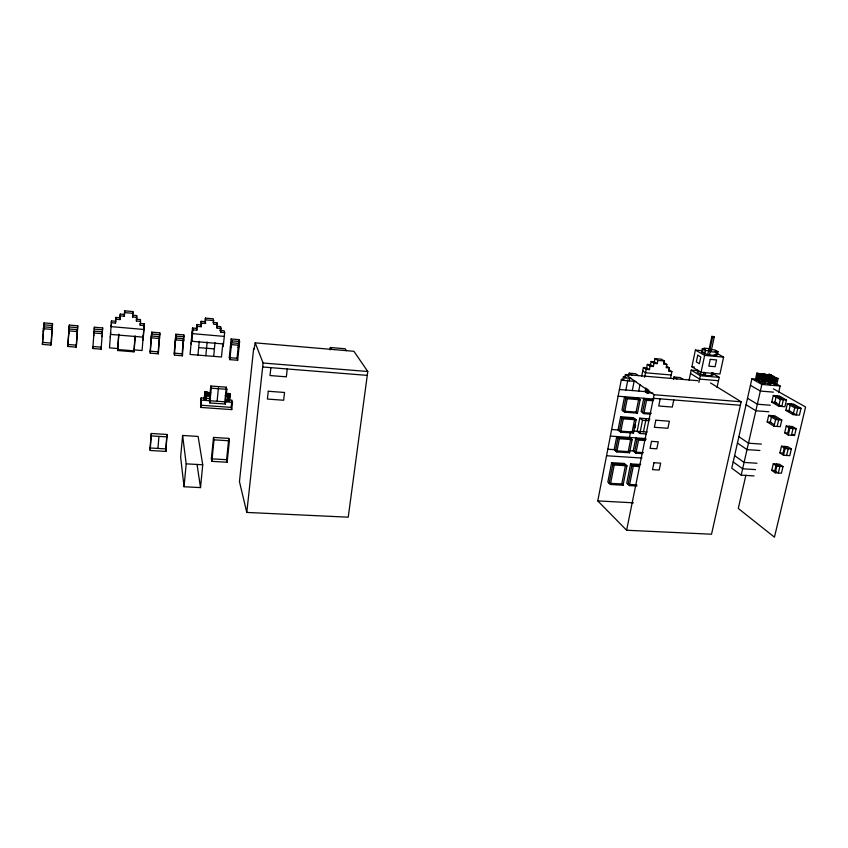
<?xml version="1.0" encoding="UTF-8"?>
<svg xmlns="http://www.w3.org/2000/svg" width="848" height="848" viewBox="0 0 848 848"><rect width="100%" height="100%" fill="white"/><g stroke="black" fill="none" stroke-linecap="round" stroke-linejoin="round"><path stroke-width="1.27" d="M124.38 314.481L120.278 314.11L120.204 315.891L124.338 316.262L124.667 310.824L132.871 311.566L132.595 316.993L136.708 317.364L136.422 321.01L140.524 321.371L140.217 325.25L144.308 325.611L143.036 340.059L142.994 339.105M124.338 316.262L124.667 310.824M120.003 317.756L115.879 317.396L115.784 319.198L119.928 319.558L120.278 314.11M118.773 335.098L118.805 334.144L117.618 350.521L133.995 351.846L135.203 336.486M117.618 350.521L118.752 334.483M115.593 321.265L111.48 320.904L111.353 322.728L115.498 323.099L115.879 317.396M42.4 344.405L44.064 322.897L52.534 323.629L51.378 343.122L50.88 345.094L42.4 344.405L44.064 322.897M43.577 327.763L43.343 331.685L43.619 330.731M50.88 345.094L52.534 323.629M52.057 328.483L51.823 332.395L52.067 331.451M67.745 346.472L69.366 325.07L77.74 325.791L76.479 345.168L76.129 347.15L67.745 346.472L69.366 325.07M76.129 347.15L77.74 325.791M110.282 337.313L110.357 336.359M110.632 332.501L110.505 334.398L143.386 337.175L143.312 335.278M111.194 324.773L111.067 326.628L144.001 329.469L143.927 327.614M92.814 348.507L94.382 327.222L102.661 327.932L101.113 349.175L92.814 348.507L93.057 346.525L101.294 347.192L101.113 349.175M111.48 320.904L109.509 347.871L117.702 348.539M115.498 323.099L115.784 319.198M119.928 319.558L120.204 315.891M132.68 313.993L132.871 311.566M135.086 335.861L133.995 350.849L117.66 349.524M136.422 321.01L136.676 315.573L132.585 315.212L132.595 316.993M140.217 325.25L140.164 323.417L144.234 323.777L142.082 350.531L133.984 349.864L133.995 351.846M150.149 351.189L151.718 332.151L159.795 332.84L158.353 353.828L150.266 353.171L150.149 351.189L158.184 351.846L158.353 353.828M151.463 336.91L151.145 340.737L151.092 339.783M150.266 353.171L151.718 332.151M150.075 447.977L151.304 433.476L167.014 434.473L165.943 451.433L150.191 450.489L150.075 447.977L165.742 448.921L165.943 451.433M158.184 351.846L159.795 332.84M150.191 450.489L151.304 433.476M157.919 448.454L158.947 436.603M165.742 448.921L167.014 434.473M174.179 353.15L175.854 334.218L183.836 334.907L182.447 355.778L174.444 355.132L174.179 353.15L182.14 353.796L182.447 355.778M175.653 338.967L175.313 342.772L175.176 341.808M174.444 355.132L175.854 334.218M182.14 353.796L183.836 334.907M183.656 339.645L183.316 343.44L183.157 342.486M182.617 435.459L180.635 457.019L184.048 486.741L200.52 487.6L202.736 464.789L198.114 436.444L182.617 435.459L186.189 463.845L184.048 486.741M192.496 328.006L192.867 329.84L196.863 330.19L196.471 328.356L192.496 328.006L190.058 354.443L221.487 357.008L222.854 343.302M191.627 340.324L191.277 344.108L191.097 343.154M224.656 332.617L220.713 332.268L221.084 328.473L217.12 328.123L216.6 326.3L220.544 326.65L220.173 330.434L224.095 330.773L224.656 332.617L223.533 343.959L191.818 341.278L192.867 329.84M196.471 328.356L196.821 324.551L200.796 324.901L201.209 326.724L197.224 326.363L196.821 324.551M196.863 330.19L197.224 326.363M102.661 327.932L102.491 329.808L94.16 329.088L94.382 327.222M102.025 336.614L102.12 335.66M197.966 355.089L199.248 341.309M200.796 324.901L201.124 321.328L205.089 321.678L205.545 323.48L201.548 323.12L201.124 321.328M201.209 326.724L201.548 323.12M205.089 321.678L205.428 318.106L213.346 318.816L213.505 324.19L217.47 324.54L217.12 328.123M205.545 323.48L205.428 318.106M225.504 399.684L231.907 400.15L232.5 402.355L231.748 409.605L200.891 407.443L201.167 397.935L210.134 398.581M200.891 407.443L201.167 397.935M205.831 355.736L207.145 341.977M204.23 398.963L204.93 391.659L206.87 391.797L206.276 399.652L204.23 398.963L206.276 399.652M204.336 399.514L204.93 391.659M205.343 396.716L205.311 394.521L205.343 396.716L206.308 396.79L206.276 394.596L206.308 396.79M205.481 392.698L205.513 394.882L206.488 394.956L206.626 393.578L206.456 392.762L205.481 392.698L205.513 394.882M210.781 386.02L209.35 400.691L209.816 402.927L225.367 404.03L226.851 389.338L226.289 387.186L210.781 386.02L211.258 388.172L209.816 402.927M213.675 356.372L215.01 342.645M216.717 325.113L216.95 322.738L213.007 322.388M211.375 458.821L213.505 437.42L228.79 438.384L229.363 440.801L227.147 462.245L211.852 461.354L211.375 458.821L226.586 459.711L227.147 462.245M217.099 401.252L218.424 387.822M223.13 344.256L222.876 346.768L222.6 345.804M211.852 461.354L213.993 439.836L213.505 437.42M226.289 387.186L224.815 401.804L225.367 404.03M229.278 357.644L231.165 338.977L238.956 339.645L239.602 341.521L237.673 360.262L229.861 359.637L229.278 357.644L237.037 358.28L237.673 360.262M231.091 343.673L230.709 347.426L230.412 346.461M229.861 359.637L231.769 340.854L231.165 338.977M228.08 393.366L227.487 401.178L229.405 401.316L230.147 394.044L228.08 393.366L227.487 401.178M228.472 396.217L229.649 397.108L228.472 396.217L228.547 398.401L229.511 398.465L229.289 397.648M229.617 394.468L229.691 396.641L228.737 396.578L228.663 394.394L229.84 395.274L228.663 394.394M228.547 398.401L228.684 397.034M228.737 396.578L228.875 395.21M229.384 399.556L229.999 393.504M231.748 409.605L231.165 407.369L231.78 401.348M226.586 459.711L228.79 438.384M237.037 358.28L238.447 344.627M238.574 343.387L230.783 342.719L231.387 344.627L239.221 345.284L238.574 343.387L238.956 339.645M238.892 344.33L238.511 348.072L238.193 347.118M255.195 342.857L254.029 349.376L253.669 348.422L239.454 481.632L246.779 512.425L348.231 517.185L367.778 371.509L353.913 351.295L255.195 342.857L263.103 363.029L246.779 512.425M270.894 367.65L270.014 375.547L286.348 376.83L287.249 368.965M93.736 335.914L93.852 334.96M330.052 349.927L330.36 347.489L345.221 348.772L346.482 350.659M77.062 334.515L77.232 333.561M710.55 382.946L741.163 401.782L711.525 534.219L626.619 530.244L597.766 500.903L621.372 379.385L623.99 379.597M635.841 381.452L622.718 380.349L623.375 376.957L626.004 377.18M631.304 378.473L624.722 377.911L625.389 374.509L697.83 380.699M611.641 462.669L607.846 482.046L610.39 484.473L623.068 485.215L626.948 465.806L624.308 463.464L611.641 462.669L614.217 465.001L626.948 465.806M620.63 416.728L618.044 429.957L620.672 432.141L633.488 433.052L636.127 419.802L633.414 417.693L620.63 416.728L623.291 418.848L636.127 419.802M625.866 390.027L627.838 379.925M628.728 375.42L629.163 373.162L635.618 373.714L638.385 375.622M629.195 380.89L629.863 377.498M610.39 484.473L614.217 465.001M616.782 451.92L619.379 438.755L616.75 436.54L614.185 449.641L616.782 451.92L629.555 452.768L632.173 439.646L629.492 437.43L630.573 431.971M620.672 432.141L623.291 418.848M624.605 412.17L627.234 398.751L624.552 396.737L621.934 410.093L624.605 412.17L637.463 413.156L640.134 399.779L637.378 397.765M632.301 390.557L634.039 381.727M638.714 391.076L639.964 384.78M641.607 376.512L643.399 367.513L646.611 367.788L649.43 369.654L650.109 366.251L647.289 364.407L646.611 367.788M628.22 451.624L630.827 438.533L618.065 437.642L615.489 450.776L628.22 451.624L629.555 452.768M632.142 431.961L634.77 418.742L621.955 417.788L619.358 431.049L632.142 431.961L633.488 433.052M636.095 412.107L638.756 398.772L625.888 397.744L623.269 411.132L636.095 412.107L637.463 413.156M644.618 377.296L646.197 369.378L643.399 367.513M640.664 464.503L630.615 463.867L626.746 483.148L629.386 485.575L636.922 486.01M649.918 418.923L639.774 418.17L637.145 431.325L639.858 433.508L646.208 433.953M645.837 387.939L645.105 391.596L647.893 393.578L648.635 389.91M651.137 361.502L653.978 363.336L653.342 366.537L650.501 364.693L651.137 361.502L654.349 361.789L657.2 363.622L657.847 360.421L654.985 358.609L654.349 361.789M647.236 388.925L646.494 392.592L652.875 393.112M629.386 485.575L633.286 466.199L630.615 463.867M635.905 453.182L638.533 440.091L635.83 437.875L633.212 450.913L635.905 453.182L642.222 453.606M639.858 433.508L642.519 420.279L639.774 418.17M643.865 413.644L646.547 400.288L643.77 398.274L641.099 411.556L643.865 413.644L650.225 414.121M643.462 431.78L646.123 418.647M68.677 333.815L68.868 332.861M626.619 530.244L654.094 394.723L625.389 374.509M654.985 358.609L661.387 359.181L664.281 361.004L663.634 364.195L666.835 364.481L666.189 367.672L669.39 367.958L668.69 371.339L671.881 371.615L670.503 378.356M660.189 398.857L658.737 406.001L672.305 407.061L673.789 399.949M673.46 379.236L673.916 377.01L680.234 377.551L683.202 379.448M689.106 380.063L691.194 370.11L698.646 370.767M717.27 353.595L723.609 357.125L719.941 374L701.031 372.336L691.894 366.792L695.402 350.086L702.886 350.786M697.809 370.014L697.332 372.24L700.395 374.106L705.08 375.314L711.366 375.865L712.087 372.505M715.182 354.856L717.27 355.047L718.002 351.676L714.864 351.379L716.443 352.27L715.712 355.651C710.815 355.089 705.854 354.718 701.593 352.121L702.314 348.751L705.451 349.047L703.904 348.178L710.158 348.761M700.395 374.106L700.861 371.869M704.688 353.892L705.409 350.5L702.314 348.751M698.89 382.448L700.321 375.717L691.194 370.11M701.031 372.336L704.646 355.386L695.402 350.086M703.533 374.371L704.01 372.145M707.847 354.178L708.568 350.796L705.409 350.5M708.97 349.917L711.864 336.38L713.433 336.529L714.228 336.953L711.324 350.51L708.97 349.917L711.324 350.51M709.755 350.362L712.649 336.804L711.864 336.38M705.08 375.314L705.557 373.078M709.405 355.068L710.136 351.676L708.568 350.796M713.412 372.961L712.924 375.198L710.847 375.017M717.026 387.398L719.21 377.349L712.956 373.618M759.638 379.459L751.9 378.791L731.782 468.191L741.194 475.124L754.052 475.919M755.398 379.681L756.882 373.141L758.388 373.268L759.214 373.735L757.73 380.275L755.398 379.681L757.73 380.275M756.225 380.148L757.699 373.597L756.882 373.141M763.942 380.243L757.338 376.904L757.614 375.675L758.377 375.749M763.55 378.515L757.709 375.272L757.985 374.042L765.914 377.434L764.408 384.049L762.882 383.911L762.045 383.434L763.55 376.83L765.914 377.434M758.748 374.106L758.472 375.335L757.709 375.272M758.642 375.251L758.504 373.798L769.486 374.964L769.21 376.183L761.027 375.441L759.532 382.024L761.059 382.151L762.553 375.569L760.19 374.975L758.706 381.547L759.532 382.024M764.525 377.53L765.267 374.265L762.924 373.671L763.762 374.138L762.267 380.667L761.44 380.201M741.194 475.124L761.854 384.43L751.9 378.791M763.179 380.169L763.454 378.929L757.614 375.675M762.882 383.911L764.387 377.296M764.949 380.625L765.235 379.385L775.899 380.317L775.613 381.547L764.525 380.392L769.263 380.805M765.193 377.498L765.331 378.971L775.994 379.904L776.28 378.664L770.079 375.113L769.793 376.332L773.747 378.505M745.89 475.198L738.279 508.461L774.447 537.176L805.6 406.998L773.365 388.808M768.203 377.466L768.956 374.212L771.298 374.805L770.8 376.978M769.21 376.183L769.072 374.731M764.006 375.95L768.691 376.364L768.415 377.583M769.804 381.324L768.299 381.197L769.793 374.668L768.956 374.212M769.698 376.745L772.019 377.975L770.503 384.568L768.14 383.964L769.698 376.745L770.45 376.809L770.175 378.028M770.079 375.113L770.832 375.176L770.546 376.406L769.793 376.332M768.977 384.441L770.493 377.837L769.645 377.371L771.171 377.508M771.818 378.229L772.327 376.046L774.68 376.639L773.175 376.512L772.666 378.696M773.673 381.017L773.175 383.201L771.659 383.073L772.168 380.879M775.729 377.901L778.104 378.505L776.577 385.098L774.213 384.483L774.966 381.197M775.061 384.96L776.588 378.367M767.186 421.933L768.701 415.35L774.828 415.827L781.792 420.036L780.234 426.671L774.065 426.205L767.186 421.933L770.853 422.209M771.754 402.132L773.291 395.486L779.439 395.995L786.478 400.012L784.909 406.711L778.718 406.213L771.754 402.132L776.673 402.524M771.51 416.686L770.249 422.166L774.192 424.604M778.623 392.582L780.149 386.01L776.747 384.123M774.065 426.205L775.613 419.559L768.701 415.35M778.718 406.213L780.277 399.503L773.291 395.486M777.15 426.438L778.697 419.802L771.765 415.594M771.733 470.386L773.281 463.803L779.471 464.216L783.001 466.591L781.432 473.195L775.22 472.802L771.733 470.386L774.828 470.587L776.577 471.795M785.831 410.379L787.421 403.606L793.675 404.114L801.031 408.312L799.41 415.138L793.103 414.64L785.831 410.379L789.583 410.676M774.828 470.587L776.121 465.107M790.283 404.994L788.958 410.633L796.261 414.895L797.883 408.058L790.548 403.86M775.22 472.802L776.779 466.188L773.281 463.803M779.916 452.896L781.496 446.218L787.739 446.663L791.343 448.974L789.753 455.673L783.488 455.238L779.916 452.896L783.043 453.108L784.358 447.553M784.654 432.798L786.244 426.056L792.509 426.523L796.166 428.738L794.555 435.501L788.269 435.045L784.654 432.798L787.792 433.031L789.382 426.29L793.028 428.505L791.417 435.268M778.337 473.004L779.895 466.389L776.386 464.015M783.488 455.238L785.078 448.528L781.496 446.218M788.269 435.045L789.87 428.261L786.244 426.056M793.103 414.64L794.724 407.803L787.421 403.606M786.615 455.461L788.216 448.751L784.612 446.44M597.766 500.903L633.456 502.822M186.189 463.845L202.736 464.789M636.837 484.876L628.061 484.356L631.951 465.033L639.498 465.51M755.515 469.601L742.647 468.774L733.191 461.937M151.421 435.904L167.226 436.9M213.993 439.836L229.363 440.801M633.286 466.199L639.593 466.601M756.978 463.252L744.088 462.404L734.601 455.652M776.779 466.188L783.001 466.591M606.543 455.747L641.957 458.058M607.804 449.217L615.69 449.747M630.128 450.712L634.071 450.966M643.388 452.631L634.558 452.048L637.177 438.978L646.028 439.593M759.925 450.5L747.003 449.61L737.442 443.038M761.398 444.098L748.466 443.186L738.873 436.699M200.478 405.206L231.165 407.369M610.359 436.095L645.922 438.586M785.078 448.528L791.343 448.974M619.379 438.755L632.173 439.646M638.533 440.091L644.872 440.525M201.58 400.139L232.5 402.355M611.641 429.501L618.224 429.968M632.725 431.007L647.247 432.056M205.046 392.2L206.986 392.338M228.229 393.907L230.147 394.044M210.601 392.666L206.859 392.391L210.654 392.942M225.579 393.769L228.144 394.225L225.642 394.044M205.651 393.514L206.626 393.578M634.802 424.912L635.597 424.965L635.353 426.205L634.558 426.141M225.441 395.136L228.006 395.592L225.504 395.401M210.527 394.309L206.721 393.769M228.515 395.762L229.479 395.825M225.388 395.592L227.953 396.048L225.462 395.857M210.484 394.765L206.679 394.225M205.47 395.348L206.446 395.412M210.293 395.868L206.552 395.592L210.346 396.133M205.174 395.899L206.149 395.963M789.87 428.261L796.166 428.738M211.258 388.172L226.851 389.338M642.519 420.279L648.89 420.756M775.613 419.559L781.792 420.036M651.37 413.273L642.477 412.594L645.158 399.281L652.801 399.885M768.86 411.778L755.854 410.75L746.07 404.719M770.376 405.249L757.349 404.199L747.523 398.274M794.724 407.803L801.031 408.312M262.668 366.993L367.258 375.378M653.363 398.306L740.378 405.28M618.107 396.217L653.935 399.09M627.234 398.751L640.134 399.779M646.547 400.288L652.928 400.797M780.277 399.503L786.478 400.012M42.951 342.433L51.378 343.122M68.137 344.489L76.479 345.168M619.411 389.497L646.854 391.744M263.103 363.029L367.778 371.509M654.094 394.723L741.163 401.782M198.665 347.585L214.406 348.899M43.524 324.763L52.035 325.494M68.974 326.936L77.401 327.657M151.845 334.027L159.965 334.716M176.119 336.105L184.154 336.783M231.769 340.854L239.602 341.521M773.397 392.136L760.349 391.045L750.438 385.299M766.094 378.844L769.645 379.151M765.998 379.257L769.549 379.565M646.197 369.378L649.43 369.654M700.321 375.717L719.21 377.349M764.875 381.494L767.292 381.695M758.706 381.547L760.221 381.685M224.275 336.402L192.517 333.656L192.146 331.801M671.192 374.996L645.519 372.781L642.731 370.894M764.589 383.052L768.235 383.37M768.14 383.964L770.503 384.568M774.213 384.483L776.577 385.098M718.479 380.71L699.6 379.088L690.495 373.438M761.854 384.43L780.149 386.01M653.978 363.336L657.2 363.622M691.894 366.792L694.374 367.014M757.699 373.597L759.214 373.735M763.762 374.138L765.267 374.265M769.793 374.668L771.298 374.805M758.918 374.021L769.486 374.964M136.39 319.208L140.471 319.569L140.524 321.371M647.289 364.407L650.501 364.693M764.09 375.547L768.786 375.961M762.066 375.971L769.115 376.597M650.109 366.251L653.342 366.537M770.493 377.837L772.019 377.975M776.015 378.346L778.104 378.505M764.143 377.402L775.846 378.431L775.994 379.904M757.338 376.904L758.101 376.978M765.617 377.731L776.28 378.664M124.624 312.594L132.882 313.336M205.884 319.876L213.855 320.597M657.847 360.421L664.281 361.004M704.646 355.386L723.609 357.125M711.716 349.63L714.843 349.927L718.002 351.676M710.136 351.676L716.443 352.27M701.593 352.121L704.73 352.418M712.649 336.804L714.228 336.953M770.832 375.176L776.768 378.42M757.985 374.042L763.836 377.275M773.175 383.201L770.821 382.596L771.659 383.073M767.461 380.731L768.299 381.197M761.303 377.371L763.242 378.462M761.016 378.611L762.967 379.692M714.133 354.761L715.712 355.651M763.571 383.572L764.408 384.049M792.732 434.377L794.555 435.501M663.931 362.647L666.835 364.481M666.475 366.103L669.39 367.958M668.966 369.749L671.881 371.615M673.916 377.01L676.863 378.908M629.163 373.162L631.898 375.06M623.375 376.957L624.722 377.911M621.372 379.385L622.718 380.349M621.34 483.593L623.068 485.215M330.36 347.489L331.526 349.387M220.544 326.65L221.084 328.473M220.173 330.434L220.713 332.268M216.95 322.738L217.47 324.54M229.257 400.765L229.405 401.316M191.447 339.38L191.818 341.278M197.033 464.375L200.52 487.6M159.148 340.461L159.233 341.415M144.234 323.777L144.308 325.611M136.676 315.573L136.708 317.364M102.385 331.801L102.216 333.688L93.884 332.988L94.117 331.102L102.385 331.801M268.265 391.257L267.396 399.058L283.656 400.245L284.546 392.465L268.265 391.257M77.486 329.681L77.147 331.568L68.73 330.858L69.123 328.971L77.486 329.681M612.924 463.835L609.108 483.254L621.764 483.996L625.623 464.63L612.924 463.835M634.474 426.555L634.23 427.784L635.025 427.848L635.269 426.608L634.474 426.555M651.508 441.352L650.077 448.348L656.818 448.804L658.26 441.819L651.508 441.352M655.833 420.216L654.38 427.286L667.906 428.272L669.369 421.223L655.833 420.216M653.956 462.711L652.536 469.633L659.225 470.046L660.656 463.146L653.956 462.711M697.745 355.195L696.325 361.916L699.377 363.739L700.808 356.987L697.745 355.195M710.253 359.361L708.801 366.135L715.118 366.707L716.571 359.934L710.253 359.361M776.365 395.74L774.828 402.376L781.814 406.457L783.382 399.758L776.365 395.74M52.3 327.54L51.802 329.427L43.301 328.706L43.842 326.819L52.3 327.54M159.466 336.656L151.4 335.967L151.527 337.864L159.636 338.553L159.466 336.656M183.497 338.702L175.515 338.023L175.78 339.921L183.815 340.599L183.497 338.702"/></g></svg>
